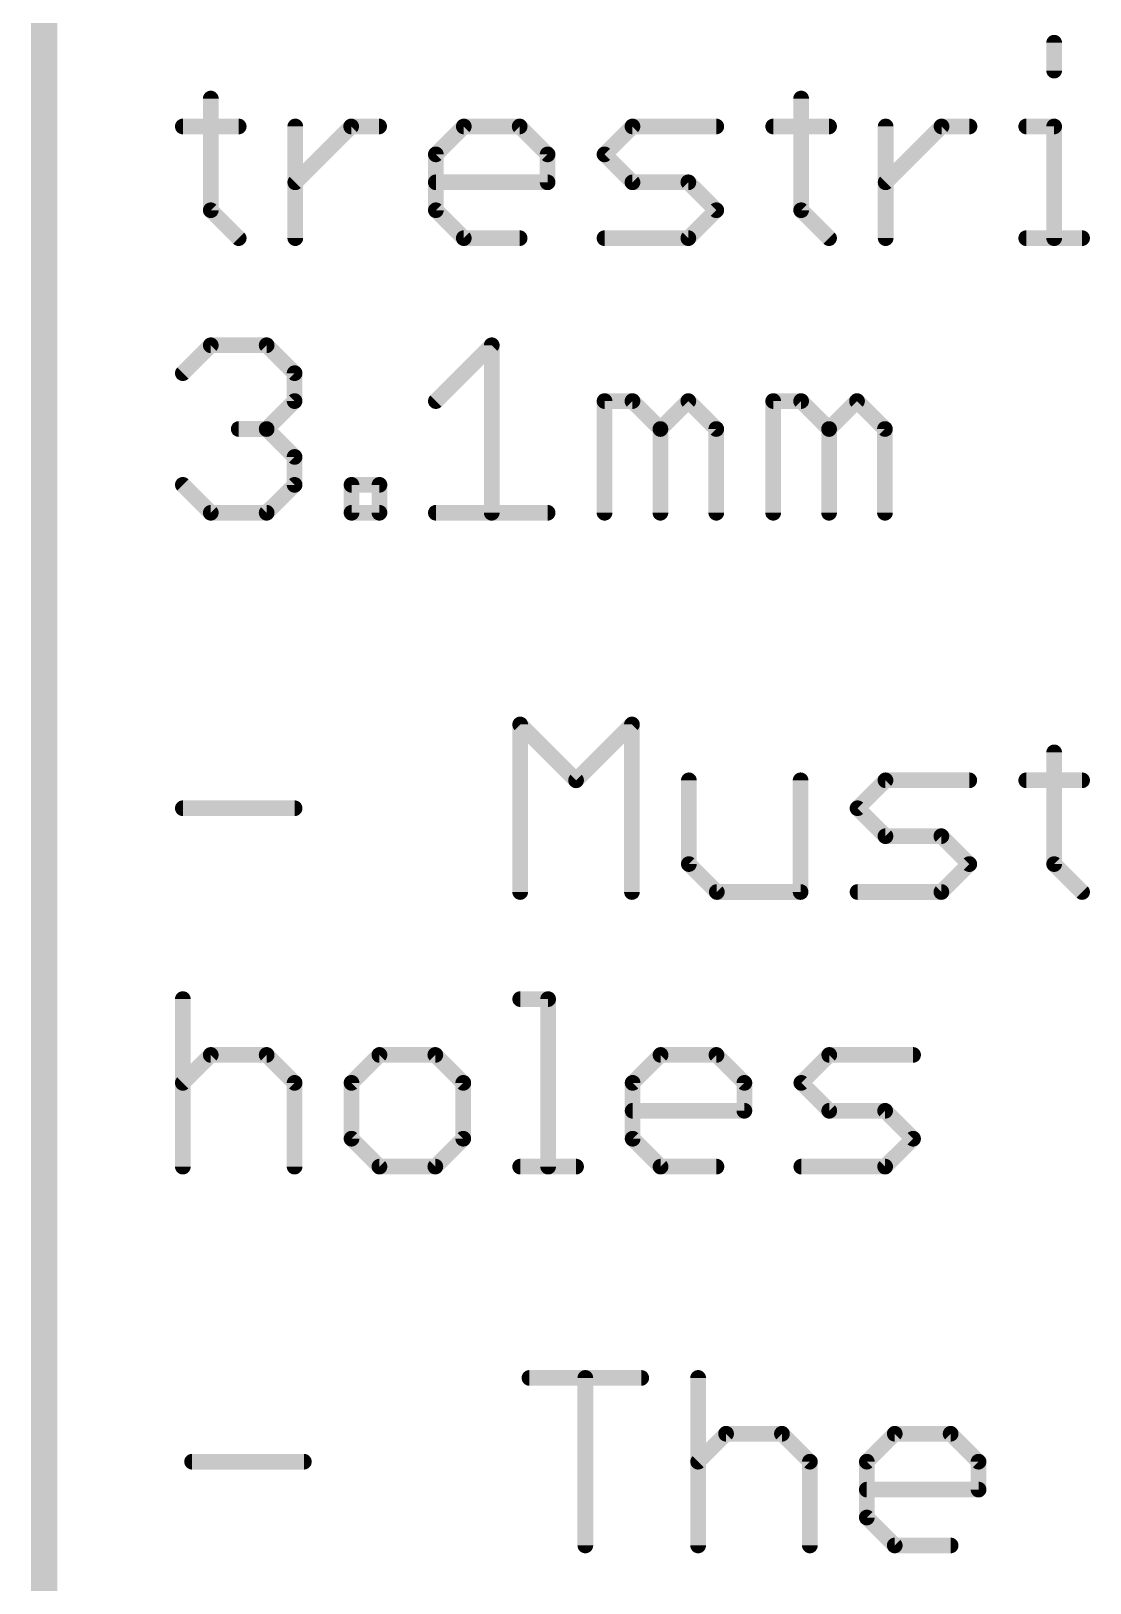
# Model space of a CAD drawing. Extents: x -1 to 129, y -23 to 41.
# Drawn here: x 78.26 to 88.54, y -4.59 to 10.48 of the extents above; entities that cross this region are included whole.
import ezdxf

# ---------------------------------------------------------------- set-up
doc = ezdxf.new("R2010")
doc.units = 0
doc.layers.add('51', color=53, linetype='CONTINUOUS')

msp = doc.modelspace()

# ---------------------------------------------------------------- linework, layer by layer
at = {"layer": '51'}
for points, const_width in [([(78.39, 36.21), (78.39, -13.16)], 0.254), ([(88.1931, 10.3714), (88.1931, 10.1002)], 0.1524), ([(80.0074, 9.829), (80.0074, 8.7444)], 0.1524), ([(85.7374, 9.829), (85.7374, 8.7444)], 0.1524), ([(79.7362, 9.5579), (80.2785, 9.5579)], 0.1524), ([(80.8276, 8.4732), (80.8276, 9.5579)], 0.1524), ([(80.8276, 9.0155), (81.37, 9.5579)], 0.1524), ([(81.37, 9.5579), (81.6411, 9.5579)], 0.1524), ([(82.1919, 9.2867), (82.4631, 9.5579)], 0.1524), ([(82.4631, 9.5579), (83.0054, 9.5579)], 0.1524), ([(83.0054, 9.5579), (83.2766, 9.2867)], 0.1524), ([(83.8291, 9.2867), (84.1003, 9.5579)], 0.1524), ([(84.1003, 9.5579), (84.9138, 9.5579)], 0.1524), ([(85.4662, 9.5579), (86.0086, 9.5579)], 0.1524), ([(86.5577, 8.4732), (86.5577, 9.5579)], 0.1524), ([(86.5577, 9.0155), (87.1, 9.5579)], 0.1524), ([(87.1, 9.5579), (87.3712, 9.5579)], 0.1524), ([(87.922, 9.5579), (88.1931, 9.5579)], 0.1524), ([(88.1931, 9.5579), (88.1931, 8.4732)], 0.1524), ([(82.1919, 8.7444), (82.1919, 9.2867)], 0.1524), ([(83.2766, 9.2867), (83.2766, 9.0155)], 0.1524), ([(84.1003, 9.0155), (83.8291, 9.2867)], 0.1524), ([(83.2766, 9.0155), (82.1919, 9.0155)], 0.1524), ([(84.6426, 9.0155), (84.1003, 9.0155)], 0.1524), ([(84.9138, 8.7444), (84.6426, 9.0155)], 0.1524), ([(80.0074, 8.7444), (80.2785, 8.4732)], 0.1524), ([(82.4631, 8.4732), (82.1919, 8.7444)], 0.1524), ([(84.6426, 8.4732), (84.9138, 8.7444)], 0.1524), ([(85.7374, 8.7444), (86.0086, 8.4732)], 0.1524), ([(83.0054, 8.4732), (82.4631, 8.4732)], 0.1524), ([(83.8291, 8.4732), (84.6426, 8.4732)], 0.1524), ([(87.922, 8.4732), (88.4643, 8.4732)], 0.1524), ([(79.7362, 7.162), (80.0074, 7.4332)], 0.1524), ([(80.0074, 7.4332), (80.5497, 7.4332)], 0.1524), ([(80.5497, 7.4332), (80.8209, 7.162)], 0.1524), ([(82.1919, 6.8909), (82.7343, 7.4332)], 0.1524), ([(82.7343, 7.4332), (82.7343, 5.8062)], 0.1524), ([(80.8209, 7.162), (80.8209, 6.8909)], 0.1524), ([(80.8209, 6.8909), (80.5497, 6.6197)], 0.1524), ([(83.8291, 5.8062), (83.8291, 6.8909)], 0.1524), ([(83.8291, 6.8909), (84.1003, 6.8909)], 0.1524), ([(84.1003, 6.8909), (84.3714, 6.6197)], 0.1524), ([(84.3714, 6.6197), (84.6426, 6.8909)], 0.1524), ([(84.6426, 6.8909), (84.9138, 6.6197)], 0.1524), ([(85.4662, 5.8062), (85.4662, 6.8909)], 0.1524), ([(85.4662, 6.8909), (85.7374, 6.8909)], 0.1524), ([(85.7374, 6.8909), (86.0086, 6.6197)], 0.1524), ([(86.0086, 6.6197), (86.2797, 6.8909)], 0.1524), ([(86.2797, 6.8909), (86.5509, 6.6197)], 0.1524), ([(80.5497, 6.6197), (80.2785, 6.6197)], 0.1524), ([(80.5497, 6.6197), (80.8209, 6.3485)], 0.1524), ([(84.3714, 6.6197), (84.3714, 5.8062)], 0.1524), ([(84.9138, 6.6197), (84.9138, 5.8062)], 0.1524), ([(86.0086, 6.6197), (86.0086, 5.8062)], 0.1524), ([(86.5509, 6.6197), (86.5509, 5.8062)], 0.1524), ([(80.8209, 6.3485), (80.8209, 6.0774)], 0.1524), ([(80.0074, 5.8062), (79.7362, 6.0774)], 0.1524), ([(80.8209, 6.0774), (80.5497, 5.8062)], 0.1524), ([(81.3734, 5.8062), (81.3734, 6.0774)], 0.1524), ([(81.3734, 6.0774), (81.6445, 6.0774)], 0.1524), ([(81.6445, 6.0774), (81.6445, 5.8062)], 0.1524), ([(80.5497, 5.8062), (80.0074, 5.8062)], 0.1524), ([(81.6445, 5.8062), (81.3734, 5.8062)], 0.1524), ([(82.1919, 5.8062), (83.2766, 5.8062)], 0.1524), ([(83.0105, 2.1232), (83.0105, 3.7502)], 0.1524), ([(83.0105, 3.7502), (83.5528, 3.2079)], 0.1524), ([(83.5528, 3.2079), (84.0952, 3.7502)], 0.1524), ([(84.0952, 3.7502), (84.0952, 2.1232)], 0.1524), ([(88.1931, 3.479), (88.1931, 2.3944)], 0.1524), ([(84.6477, 3.2079), (84.6477, 2.3944)], 0.1524), ([(85.7323, 2.1232), (85.7323, 3.2079)], 0.1524), ([(86.2848, 2.9367), (86.556, 3.2079)], 0.1524), ([(86.556, 3.2079), (87.3695, 3.2079)], 0.1524), ([(87.922, 3.2079), (88.4643, 3.2079)], 0.1524), ([(79.7362, 2.9367), (80.8209, 2.9367)], 0.1524), ([(86.556, 2.6655), (86.2848, 2.9367)], 0.1524), ([(87.0983, 2.6655), (86.556, 2.6655)], 0.1524), ([(87.3695, 2.3944), (87.0983, 2.6655)], 0.1524), ([(84.6477, 2.3944), (84.9188, 2.1232)], 0.1524), ([(87.0983, 2.1232), (87.3695, 2.3944)], 0.1524), ([(88.1931, 2.3944), (88.4643, 2.1232)], 0.1524), ([(84.9188, 2.1232), (85.7323, 2.1232)], 0.1524), ([(86.2848, 2.1232), (87.0983, 2.1232)], 0.1524), ([(79.7362, 1.0832), (79.7362, -0.5438)], 0.1524), ([(83.0105, 1.0832), (83.2817, 1.0832)], 0.1524), ([(83.2817, 1.0832), (83.2817, -0.5438)], 0.1524), ([(79.7362, 0.2697), (80.0074, 0.5409)], 0.1524), ([(80.0074, 0.5409), (80.5497, 0.5409)], 0.1524), ([(80.5497, 0.5409), (80.8209, 0.2697)], 0.1524), ([(81.6445, 0.5409), (81.3734, 0.2697)], 0.1524), ([(82.1869, 0.5409), (81.6445, 0.5409)], 0.1524), ([(82.458, 0.2697), (82.1869, 0.5409)], 0.1524), ([(84.102, 0.2697), (84.3731, 0.5409)], 0.1524), ([(84.3731, 0.5409), (84.9154, 0.5409)], 0.1524), ([(84.9154, 0.5409), (85.1866, 0.2697)], 0.1524), ([(85.7391, 0.2697), (86.0103, 0.5409)], 0.1524), ([(86.0103, 0.5409), (86.8238, 0.5409)], 0.1524), ([(80.8209, 0.2697), (80.8209, -0.5438)], 0.1524), ([(81.3734, 0.2697), (81.3734, -0.2726)], 0.1524), ([(82.458, -0.2726), (82.458, 0.2697)], 0.1524), ([(84.102, -0.2726), (84.102, 0.2697)], 0.1524), ([(85.1866, 0.2697), (85.1866, -0.0015)], 0.1524), ([(86.0103, -0.0015), (85.7391, 0.2697)], 0.1524), ([(85.1866, -0.0015), (84.102, -0.0015)], 0.1524), ([(86.5526, -0.0015), (86.0103, -0.0015)], 0.1524), ([(86.8238, -0.2726), (86.5526, -0.0015)], 0.1524), ([(81.3734, -0.2726), (81.6445, -0.5438)], 0.1524), ([(82.1869, -0.5438), (82.458, -0.2726)], 0.1524), ([(84.3731, -0.5438), (84.102, -0.2726)], 0.1524), ([(86.5526, -0.5438), (86.8238, -0.2726)], 0.1524), ([(81.6445, -0.5438), (82.1869, -0.5438)], 0.1524), ([(83.0105, -0.5438), (83.5528, -0.5438)], 0.1524), ([(84.9154, -0.5438), (84.3731, -0.5438)], 0.1524), ([(85.7391, -0.5438), (86.5526, -0.5438)], 0.1524), ([(83.1005, -2.5958), (84.1852, -2.5958)], 0.1524), ([(83.6428, -4.2228), (83.6428, -2.5958)], 0.1524), ([(84.7377, -2.5958), (84.7377, -4.2228)], 0.1524), ([(84.7377, -3.4093), (85.0088, -3.1381)], 0.1524), ([(85.0088, -3.1381), (85.5512, -3.1381)], 0.1524), ([(85.5512, -3.1381), (85.8223, -3.4093)], 0.1524), ([(86.3748, -3.4093), (86.646, -3.1381)], 0.1524), ([(86.646, -3.1381), (87.1883, -3.1381)], 0.1524), ([(87.1883, -3.1381), (87.4595, -3.4093)], 0.1524), ([(79.8262, -3.4093), (80.9109, -3.4093)], 0.1524), ([(85.8223, -3.4093), (85.8223, -4.2228)], 0.1524), ([(86.3748, -3.9516), (86.3748, -3.4093)], 0.1524), ([(87.4595, -3.4093), (87.4595, -3.6805)], 0.1524), ([(87.4595, -3.6805), (86.3748, -3.6805)], 0.1524), ([(86.646, -4.2228), (86.3748, -3.9516)], 0.1524), ([(87.1883, -4.2228), (86.646, -4.2228)], 0.1524)]:
    msp.add_lwpolyline(points, dxfattribs=dict(at, const_width=const_width))
at = {"layer": '51', "const_width": 0.0762}
for points in [[(88.2312, 10.3714, 1), (88.155, 10.3714)], [(88.155, 10.1002, 1), (88.2312, 10.1002)], [(80.0455, 9.829, 1), (79.9693, 9.829)], [(85.7755, 9.829, 1), (85.6993, 9.829)], [(79.7362, 9.596, 1), (79.7362, 9.5198)], [(80.2785, 9.5198, 1), (80.2785, 9.596)], [(80.8657, 9.5579, 1), (80.7895, 9.5579)], [(81.37, 9.596, 1), (81.37, 9.5198)], [(81.3969, 9.5309, 1), (81.343, 9.5848)], [(81.6411, 9.5198, 1), (81.6411, 9.596)], [(82.4631, 9.596, 1), (82.4631, 9.5198)], [(82.49, 9.5309, 1), (82.4362, 9.5848)], [(83.0324, 9.5848, 1), (82.9785, 9.5309)], [(83.0054, 9.5198, 1), (83.0054, 9.596)], [(84.1003, 9.596, 1), (84.1003, 9.5198)], [(84.1272, 9.5309, 1), (84.0733, 9.5848)], [(84.9138, 9.5198, 1), (84.9138, 9.596)], [(85.4662, 9.596, 1), (85.4662, 9.5198)], [(86.0086, 9.5198, 1), (86.0086, 9.596)], [(86.5958, 9.5579, 1), (86.5196, 9.5579)], [(87.1, 9.596, 1), (87.1, 9.5198)], [(87.127, 9.5309, 1), (87.0731, 9.5848)], [(87.3712, 9.5198, 1), (87.3712, 9.596)], [(87.922, 9.596, 1), (87.922, 9.5198)], [(88.2312, 9.5579, 1), (88.155, 9.5579)], [(88.1931, 9.5198, 1), (88.1931, 9.596)], [(82.23, 9.2867, 1), (82.1538, 9.2867)], [(82.165, 9.3136, 1), (82.2189, 9.2598)], [(83.3147, 9.2867, 1), (83.2385, 9.2867)], [(83.2497, 9.2598, 1), (83.3035, 9.3136)], [(83.856, 9.3136, 1), (83.8021, 9.2598)], [(83.8021, 9.3136, 1), (83.856, 9.2598)], [(80.8007, 9.0425, 1), (80.8546, 8.9886)], [(82.1919, 9.0536, 1), (82.1919, 8.9774)], [(83.2385, 9.0155, 1), (83.3147, 9.0155)], [(83.2766, 8.9774, 1), (83.2766, 9.0536)], [(84.1003, 9.0536, 1), (84.1003, 8.9774)], [(84.0733, 8.9886, 1), (84.1272, 9.0425)], [(84.6695, 9.0425, 1), (84.6156, 8.9886)], [(84.6426, 8.9774, 1), (84.6426, 9.0536)], [(86.5307, 9.0425, 1), (86.5846, 8.9886)], [(80.0343, 8.7713, 1), (79.9804, 8.7174)], [(79.9693, 8.7444, 1), (80.0455, 8.7444)], [(82.2189, 8.7713, 1), (82.165, 8.7174)], [(82.1538, 8.7444, 1), (82.23, 8.7444)], [(84.9407, 8.7174, 1), (84.8868, 8.7713)], [(84.8868, 8.7174, 1), (84.9407, 8.7713)], [(85.7643, 8.7713, 1), (85.7105, 8.7174)], [(85.6993, 8.7444, 1), (85.7755, 8.7444)], [(80.2516, 8.4463, 1), (80.3055, 8.5001)], [(80.7895, 8.4732, 1), (80.8657, 8.4732)], [(82.4631, 8.5113, 1), (82.4631, 8.4351)], [(82.4362, 8.4463, 1), (82.49, 8.5001)], [(83.0054, 8.4351, 1), (83.0054, 8.5113)], [(83.8291, 8.5113, 1), (83.8291, 8.4351)], [(84.6156, 8.5001, 1), (84.6695, 8.4463)], [(84.6426, 8.4351, 1), (84.6426, 8.5113)], [(85.9816, 8.4463, 1), (86.0355, 8.5001)], [(86.5196, 8.4732, 1), (86.5958, 8.4732)], [(87.922, 8.5113, 1), (87.922, 8.4351)], [(88.155, 8.4732, 1), (88.2312, 8.4732)], [(88.4643, 8.4351, 1), (88.4643, 8.5113)], [(80.0074, 7.4713, 1), (80.0074, 7.3951)], [(80.0343, 7.4062, 1), (79.9804, 7.4601)], [(80.5766, 7.4601, 1), (80.5228, 7.4062)], [(80.5497, 7.3951, 1), (80.5497, 7.4713)], [(82.7724, 7.4332, 1), (82.6962, 7.4332)], [(82.7612, 7.4062, 1), (82.7073, 7.4601)], [(80.859, 7.162, 1), (80.7828, 7.162)], [(79.7093, 7.189, 1), (79.7631, 7.1351)], [(80.7939, 7.1351, 1), (80.8478, 7.189)], [(80.8478, 6.8639, 1), (80.7939, 6.9178)], [(82.165, 6.9178, 1), (82.2189, 6.8639)], [(83.8672, 6.8909, 1), (83.791, 6.8909)], [(83.8291, 6.929, 1), (83.8291, 6.8528)], [(84.1272, 6.9178, 1), (84.0733, 6.8639)], [(84.1003, 6.8528, 1), (84.1003, 6.929)], [(84.6695, 6.9178, 1), (84.6156, 6.8639)], [(84.6695, 6.8639, 1), (84.6156, 6.9178)], [(85.5043, 6.8909, 1), (85.4281, 6.8909)], [(85.4662, 6.929, 1), (85.4662, 6.8528)], [(85.7644, 6.9178, 1), (85.7105, 6.8639)], [(85.7374, 6.8528, 1), (85.7374, 6.929)], [(86.3067, 6.9178, 1), (86.2528, 6.8639)], [(86.3067, 6.8639, 1), (86.2528, 6.9178)], [(80.7828, 6.8909, 1), (80.859, 6.8909)], [(80.2785, 6.6578, 1), (80.2785, 6.5816)], [(80.5766, 6.6466, 1), (80.5228, 6.5928)], [(80.5228, 6.6466, 1), (80.5766, 6.5928)], [(80.5497, 6.5816, 1), (80.5497, 6.6578)], [(84.4095, 6.6197, 1), (84.3333, 6.6197)], [(84.3445, 6.6466, 1), (84.3984, 6.5928)], [(84.3445, 6.5928, 1), (84.3984, 6.6466)], [(84.9519, 6.6197, 1), (84.8757, 6.6197)], [(84.8868, 6.5928, 1), (84.9407, 6.6466)], [(86.0467, 6.6197, 1), (85.9705, 6.6197)], [(85.9816, 6.6466, 1), (86.0355, 6.5928)], [(85.9816, 6.5928, 1), (86.0355, 6.6466)], [(86.589, 6.6197, 1), (86.5128, 6.6197)], [(86.524, 6.5928, 1), (86.5778, 6.6466)], [(80.859, 6.3485, 1), (80.7828, 6.3485)], [(80.7939, 6.3216, 1), (80.8478, 6.3755)], [(79.7631, 6.1043, 1), (79.7093, 6.0504)], [(80.7828, 6.0774, 1), (80.859, 6.0774)], [(80.8478, 6.0504, 1), (80.7939, 6.1043)], [(81.4115, 6.0774, 1), (81.3353, 6.0774)], [(81.3734, 6.1155, 1), (81.3734, 6.0393)], [(81.6826, 6.0774, 1), (81.6064, 6.0774)], [(81.6445, 6.0393, 1), (81.6445, 6.1155)], [(80.0074, 5.8443, 1), (80.0074, 5.7681)], [(80.5497, 5.7681, 1), (80.5497, 5.8443)], [(81.3734, 5.8443, 1), (81.3734, 5.7681)], [(81.6445, 5.7681, 1), (81.6445, 5.8443)], [(82.1919, 5.8443, 1), (82.1919, 5.7681)], [(83.2766, 5.7681, 1), (83.2766, 5.8443)], [(79.9804, 5.7793, 1), (80.0343, 5.8331)], [(80.5228, 5.8331, 1), (80.5766, 5.7793)], [(81.3353, 5.8062, 1), (81.4115, 5.8062)], [(81.6064, 5.8062, 1), (81.6826, 5.8062)], [(82.6962, 5.8062, 1), (82.7724, 5.8062)], [(83.791, 5.8062, 1), (83.8672, 5.8062)], [(84.3333, 5.8062, 1), (84.4095, 5.8062)], [(84.8757, 5.8062, 1), (84.9519, 5.8062)], [(85.4281, 5.8062, 1), (85.5043, 5.8062)], [(85.9705, 5.8062, 1), (86.0467, 5.8062)], [(86.5128, 5.8062, 1), (86.589, 5.8062)], [(83.0486, 3.7502, 1), (82.9724, 3.7502)], [(83.0375, 3.7771, 1), (82.9836, 3.7232)], [(84.1333, 3.7502, 1), (84.0571, 3.7502)], [(84.1221, 3.7232, 1), (84.0682, 3.7771)], [(88.2312, 3.479, 1), (88.155, 3.479)], [(83.5259, 3.2348, 1), (83.5798, 3.1809)], [(83.5259, 3.1809, 1), (83.5798, 3.2348)], [(84.6858, 3.2079, 1), (84.6096, 3.2079)], [(85.7704, 3.2079, 1), (85.6942, 3.2079)], [(86.556, 3.246, 1), (86.556, 3.1698)], [(86.5829, 3.1809, 1), (86.529, 3.2348)], [(87.3695, 3.1698, 1), (87.3695, 3.246)], [(87.922, 3.246, 1), (87.922, 3.1698)], [(88.4643, 3.1698, 1), (88.4643, 3.246)], [(79.7362, 2.9748, 1), (79.7362, 2.8986)], [(80.8209, 2.8986, 1), (80.8209, 2.9748)], [(86.3118, 2.9636, 1), (86.2579, 2.9098)], [(86.2579, 2.9636, 1), (86.3118, 2.9098)], [(86.556, 2.7036, 1), (86.556, 2.6274)], [(86.529, 2.6386, 1), (86.5829, 2.6925)], [(87.1253, 2.6925, 1), (87.0714, 2.6386)], [(87.0983, 2.6274, 1), (87.0983, 2.7036)], [(84.6746, 2.4213, 1), (84.6207, 2.3674)], [(84.6096, 2.3944, 1), (84.6858, 2.3944)], [(87.3964, 2.3674, 1), (87.3425, 2.4213)], [(87.3425, 2.3674, 1), (87.3964, 2.4213)], [(88.2201, 2.4213, 1), (88.1662, 2.3674)], [(88.155, 2.3944, 1), (88.2312, 2.3944)], [(82.9724, 2.1232, 1), (83.0486, 2.1232)], [(84.0571, 2.1232, 1), (84.1333, 2.1232)], [(84.9188, 2.1613, 1), (84.9188, 2.0851)], [(84.8919, 2.0963, 1), (84.9458, 2.1501)], [(85.6942, 2.1232, 1), (85.7704, 2.1232)], [(85.7323, 2.0851, 1), (85.7323, 2.1613)], [(86.2848, 2.1613, 1), (86.2848, 2.0851)], [(87.0714, 2.1501, 1), (87.1253, 2.0963)], [(87.0983, 2.0851, 1), (87.0983, 2.1613)], [(88.4374, 2.0963, 1), (88.4912, 2.1501)], [(79.7743, 1.0832, 1), (79.6981, 1.0832)], [(83.0105, 1.1213, 1), (83.0105, 1.0451)], [(83.3198, 1.0832, 1), (83.2436, 1.0832)], [(83.2817, 1.0451, 1), (83.2817, 1.1213)], [(80.0074, 0.579, 1), (80.0074, 0.5028)], [(80.0343, 0.5139, 1), (79.9804, 0.5678)], [(80.5766, 0.5678, 1), (80.5228, 0.5139)], [(80.5497, 0.5028, 1), (80.5497, 0.579)], [(81.6445, 0.579, 1), (81.6445, 0.5028)], [(81.6715, 0.5139, 1), (81.6176, 0.5678)], [(82.2138, 0.5678, 1), (82.1599, 0.5139)], [(82.1869, 0.5028, 1), (82.1869, 0.579)], [(84.3731, 0.579, 1), (84.3731, 0.5028)], [(84.4001, 0.5139, 1), (84.3462, 0.5678)], [(84.9424, 0.5678, 1), (84.8885, 0.5139)], [(84.9154, 0.5028, 1), (84.9154, 0.579)], [(86.0103, 0.579, 1), (86.0103, 0.5028)], [(86.0372, 0.5139, 1), (85.9833, 0.5678)], [(86.8238, 0.5028, 1), (86.8238, 0.579)], [(79.7093, 0.2966, 1), (79.7631, 0.2428)], [(80.859, 0.2697, 1), (80.7828, 0.2697)], [(80.7939, 0.2428, 1), (80.8478, 0.2966)], [(81.4115, 0.2697, 1), (81.3353, 0.2697)], [(81.3464, 0.2966, 1), (81.4003, 0.2428)], [(82.4961, 0.2697, 1), (82.4199, 0.2697)], [(82.4311, 0.2428, 1), (82.485, 0.2966)], [(84.1401, 0.2697, 1), (84.0639, 0.2697)], [(84.075, 0.2966, 1), (84.1289, 0.2428)], [(85.2247, 0.2697, 1), (85.1485, 0.2697)], [(85.1597, 0.2428, 1), (85.2136, 0.2966)], [(85.766, 0.2966, 1), (85.7122, 0.2428)], [(85.7122, 0.2966, 1), (85.766, 0.2428)], [(84.102, 0.0366, 1), (84.102, -0.0396)], [(85.1485, -0.0015, 1), (85.2247, -0.0015)], [(85.1866, -0.0396, 1), (85.1866, 0.0366)], [(86.0103, 0.0366, 1), (86.0103, -0.0396)], [(85.9833, -0.0284, 1), (86.0372, 0.0255)], [(86.5795, 0.0255, 1), (86.5257, -0.0284)], [(86.5526, -0.0396, 1), (86.5526, 0.0366)], [(81.4003, -0.2457, 1), (81.3464, -0.2996)], [(81.3353, -0.2726, 1), (81.4115, -0.2726)], [(82.4199, -0.2726, 1), (82.4961, -0.2726)], [(82.485, -0.2996, 1), (82.4311, -0.2457)], [(84.1289, -0.2457, 1), (84.075, -0.2996)], [(84.0639, -0.2726, 1), (84.1401, -0.2726)], [(86.8507, -0.2996, 1), (86.7968, -0.2457)], [(86.7968, -0.2996, 1), (86.8507, -0.2457)], [(79.6981, -0.5438, 1), (79.7743, -0.5438)], [(80.7828, -0.5438, 1), (80.859, -0.5438)], [(81.6445, -0.5057, 1), (81.6445, -0.5819)], [(81.6176, -0.5707, 1), (81.6715, -0.5169)], [(82.1599, -0.5169, 1), (82.2138, -0.5707)], [(82.1869, -0.5819, 1), (82.1869, -0.5057)], [(83.0105, -0.5057, 1), (83.0105, -0.5819)], [(83.2436, -0.5438, 1), (83.3198, -0.5438)], [(83.5528, -0.5819, 1), (83.5528, -0.5057)], [(84.3731, -0.5057, 1), (84.3731, -0.5819)], [(84.3462, -0.5707, 1), (84.4001, -0.5169)], [(84.9154, -0.5819, 1), (84.9154, -0.5057)], [(85.7391, -0.5057, 1), (85.7391, -0.5819)], [(86.5257, -0.5169, 1), (86.5795, -0.5707)], [(86.5526, -0.5819, 1), (86.5526, -0.5057)], [(83.1005, -2.5577, 1), (83.1005, -2.6339)], [(83.6809, -2.5958, 1), (83.6047, -2.5958)], [(84.1852, -2.6339, 1), (84.1852, -2.5577)], [(84.7758, -2.5958, 1), (84.6996, -2.5958)], [(85.0088, -3.1, 1), (85.0088, -3.1762)], [(85.0358, -3.1651, 1), (84.9819, -3.1112)], [(85.5781, -3.1112, 1), (85.5242, -3.1651)], [(85.5512, -3.1762, 1), (85.5512, -3.1)], [(86.646, -3.1, 1), (86.646, -3.1762)], [(86.6729, -3.1651, 1), (86.619, -3.1112)], [(87.2153, -3.1112, 1), (87.1614, -3.1651)], [(87.1883, -3.1762, 1), (87.1883, -3.1)], [(79.8262, -3.3712, 1), (79.8262, -3.4474)], [(80.9109, -3.4474, 1), (80.9109, -3.3712)], [(84.7107, -3.3824, 1), (84.7646, -3.4362)], [(85.8604, -3.4093, 1), (85.7842, -3.4093)], [(85.7954, -3.4362, 1), (85.8493, -3.3824)], [(86.4129, -3.4093, 1), (86.3367, -3.4093)], [(86.3479, -3.3824, 1), (86.4018, -3.4362)], [(87.4976, -3.4093, 1), (87.4214, -3.4093)], [(87.4325, -3.4362, 1), (87.4864, -3.3824)], [(86.3748, -3.6424, 1), (86.3748, -3.7186)], [(87.4595, -3.7186, 1), (87.4595, -3.6424)], [(87.4214, -3.6805, 1), (87.4976, -3.6805)], [(86.4018, -3.9247, 1), (86.3479, -3.9786)], [(86.3367, -3.9516, 1), (86.4129, -3.9516)], [(83.6047, -4.2228, 1), (83.6809, -4.2228)], [(84.6996, -4.2228, 1), (84.7758, -4.2228)], [(85.7842, -4.2228, 1), (85.8604, -4.2228)], [(86.646, -4.1847, 1), (86.646, -4.2609)], [(86.619, -4.2497, 1), (86.6729, -4.1959)], [(87.1883, -4.2609, 1), (87.1883, -4.1847)]]:
    msp.add_lwpolyline(points, format="xyb", dxfattribs=at)

doc.saveas('drawing.dxf')
